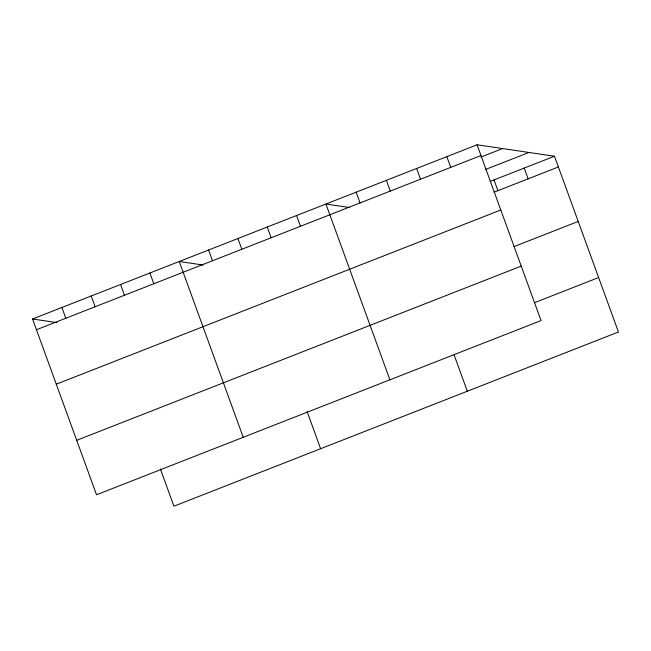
<?xml version="1.0" encoding="UTF-8"?>
<svg xmlns="http://www.w3.org/2000/svg" width="651" height="651" viewBox="0 0 651 651"><rect width="100%" height="100%" fill="white"/><g stroke="black" fill="none" stroke-linecap="round" stroke-linejoin="round"><path stroke-width="0.98" d="M477.069 144.791L541.046 320.577L96.527 494.776L32.55 318.99L477.069 144.791L554.473 156.224L618.45 332.01L173.931 506.209L160.374 468.948M36.464 329.74L480.975 155.54M480.886 157.078L502.613 148.566M485.475 169.48L528.929 152.456M490.236 181.401L554.473 156.224M494.15 192.151L558.387 166.973M56.287 384.204L500.798 210.004M513.973 246.607L578.202 221.438M76.704 440.312L521.223 266.113M534.398 302.723L598.627 277.546M349.652 207.523L325.931 204.023L389.908 379.802M202.957 265.006L179.237 261.507L243.222 437.285M32.55 318.99L57.182 322.627M524.242 168.072L528.156 178.822M494.019 179.92L497.925 190.67M446.838 156.639L450.752 167.388M416.616 168.487L420.522 179.237M454.097 354.925L467.312 391.235M386.385 180.327L390.299 191.077M356.154 192.175L360.068 202.925M296.596 215.522L300.502 226.271M267.252 227.012L271.166 237.77M307.06 411.456L320.626 448.718M237.916 238.51L241.83 249.26M208.58 250.008L212.495 260.758M149.901 273.005L153.815 283.755M120.565 284.503L124.479 295.253M91.23 296.002L95.136 306.751M61.886 307.492L65.8 318.249"/></g></svg>
